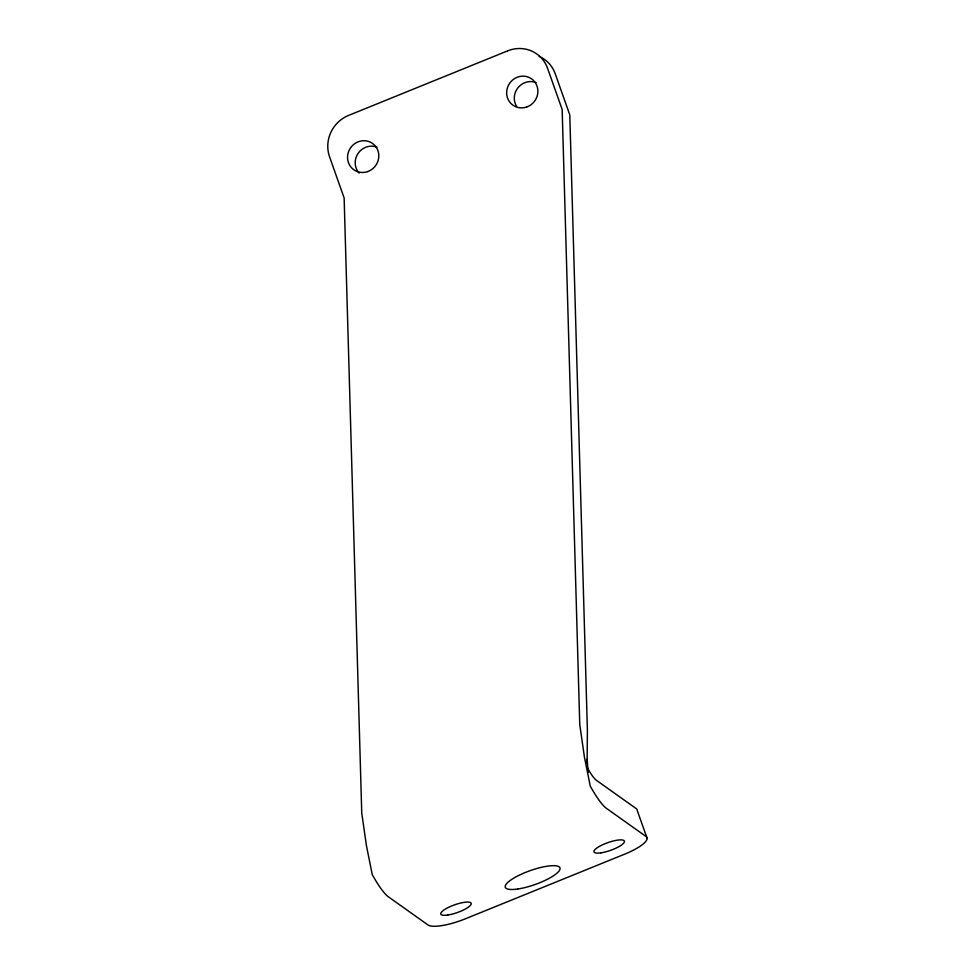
<?xml version="1.0" encoding="UTF-8"?>
<svg xmlns="http://www.w3.org/2000/svg" width="975" height="975" viewBox="0 0 975 975"><rect width="100%" height="100%" fill="white"/><g stroke="black" fill="none" stroke-linecap="round" stroke-linejoin="round"><path stroke-width="1.46" d="M647.132 838.39L637.236 810.444A32.26 8.19 -19.5 0 0 636.163 808.568L596.566 780.427A40.974 6.959 67.9 0 1 587.316 767.739M539.199 56.428A32.26 30.725 -54.6 0 1 555.202 73.722L569.79 114.904L587.389 730.031L587.169 759.233L588.144 772.237M587.169 759.233L587.242 763.486M359.141 173.111A16.136 15.356 -54.6 0 1 358.142 153.331A16.136 15.356 -54.6 0 1 377.008 147.164M516.604 106.397A16.136 15.356 -54.6 0 1 518.091 87.628A16.136 15.356 -54.6 0 1 536.104 82.595M507.695 50.846L348.599 115.416A32.26 30.725 -54.6 0 0 329.562 156.792L344.138 197.974L361.749 813.101L366.417 845.557L372.279 874.685A71.626 12.163 67.9 0 0 388.452 896.854L428.049 924.995A32.26 8.19 -19.5 0 0 465.538 918.743L624.634 854.173A32.26 8.19 -19.5 0 0 646.059 836.513L606.462 808.372A71.626 12.163 67.9 0 1 590.289 786.191L584.427 757.075L579.759 724.608L562.161 109.493L547.572 68.299A32.26 30.725 -54.6 0 0 507.695 50.846M367.66 171.588A16.136 15.356 -54.6 0 0 373.913 144.556A16.136 15.356 -54.6 0 0 347.977 153.648A16.136 15.356 -54.6 0 0 367.66 171.588M526.756 107.006A16.136 15.356 -54.6 0 0 532.996 79.987A16.136 15.356 -54.6 0 0 507.073 89.078A16.136 15.356 -54.6 0 0 526.756 107.006M447.781 915.025A16.136 4.095 -19.5 0 0 471.254 903.862A16.136 4.095 -19.5 0 0 448.963 907.152A16.136 4.095 -19.5 0 0 447.781 915.025M517.798 889.005A29.043 7.373 -19.5 0 0 560.052 868.908A29.043 7.373 -19.5 0 0 519.931 874.843A29.043 7.373 -19.5 0 0 517.798 889.005M600.978 852.845A16.136 4.095 -19.5 0 0 624.451 841.681A16.136 4.095 -19.5 0 0 602.16 844.972A16.136 4.095 -19.5 0 0 600.978 852.845"/></g></svg>
